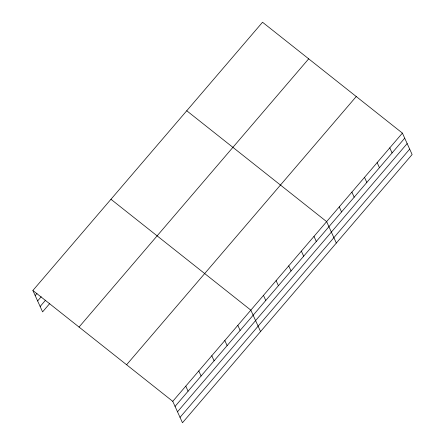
<?xml version="1.0" encoding="UTF-8"?>
<svg xmlns="http://www.w3.org/2000/svg" width="445" height="445" viewBox="0 0 445 445"><rect width="100%" height="100%" fill="white"/><g stroke="black" fill="none" stroke-linecap="round" stroke-linejoin="round"><path stroke-width="0.67" d="M32.88 290.479L262.528 22.25L402.408 133.116L412.12 154.521L182.472 422.75L172.76 401.34L32.88 290.479L42.592 311.884L49.768 303.501M35.177 295.547L36.974 293.45M37.625 300.937L41.213 296.748M40.145 306.494L45.529 300.203M79.043 327.064L308.691 58.835M126.603 364.755L356.25 96.532M172.76 401.34L402.408 133.116M175.063 406.413L404.711 138.184M177.505 411.803L407.153 143.574M180.025 417.36L409.673 149.131M186.744 110.766L326.624 221.632L336.337 243.037M110.961 199.282L250.841 310.143L260.553 331.553M389.781 147.868L392.078 152.935M377.149 162.62L379.446 167.693M364.516 177.371L366.819 182.444M351.889 192.123L354.187 197.196M339.257 206.875L341.554 211.948M313.998 236.384L316.295 241.451M301.365 251.136L303.662 256.203M288.733 265.887L291.036 270.961M276.106 280.639L278.403 285.712M263.473 295.391L265.771 300.464M237.83 325.345L240.128 330.413M224.814 340.542L227.117 345.615M211.803 355.744L214.101 360.812M198.787 370.941L201.09 376.014M185.776 386.143L188.074 391.211"/></g></svg>
